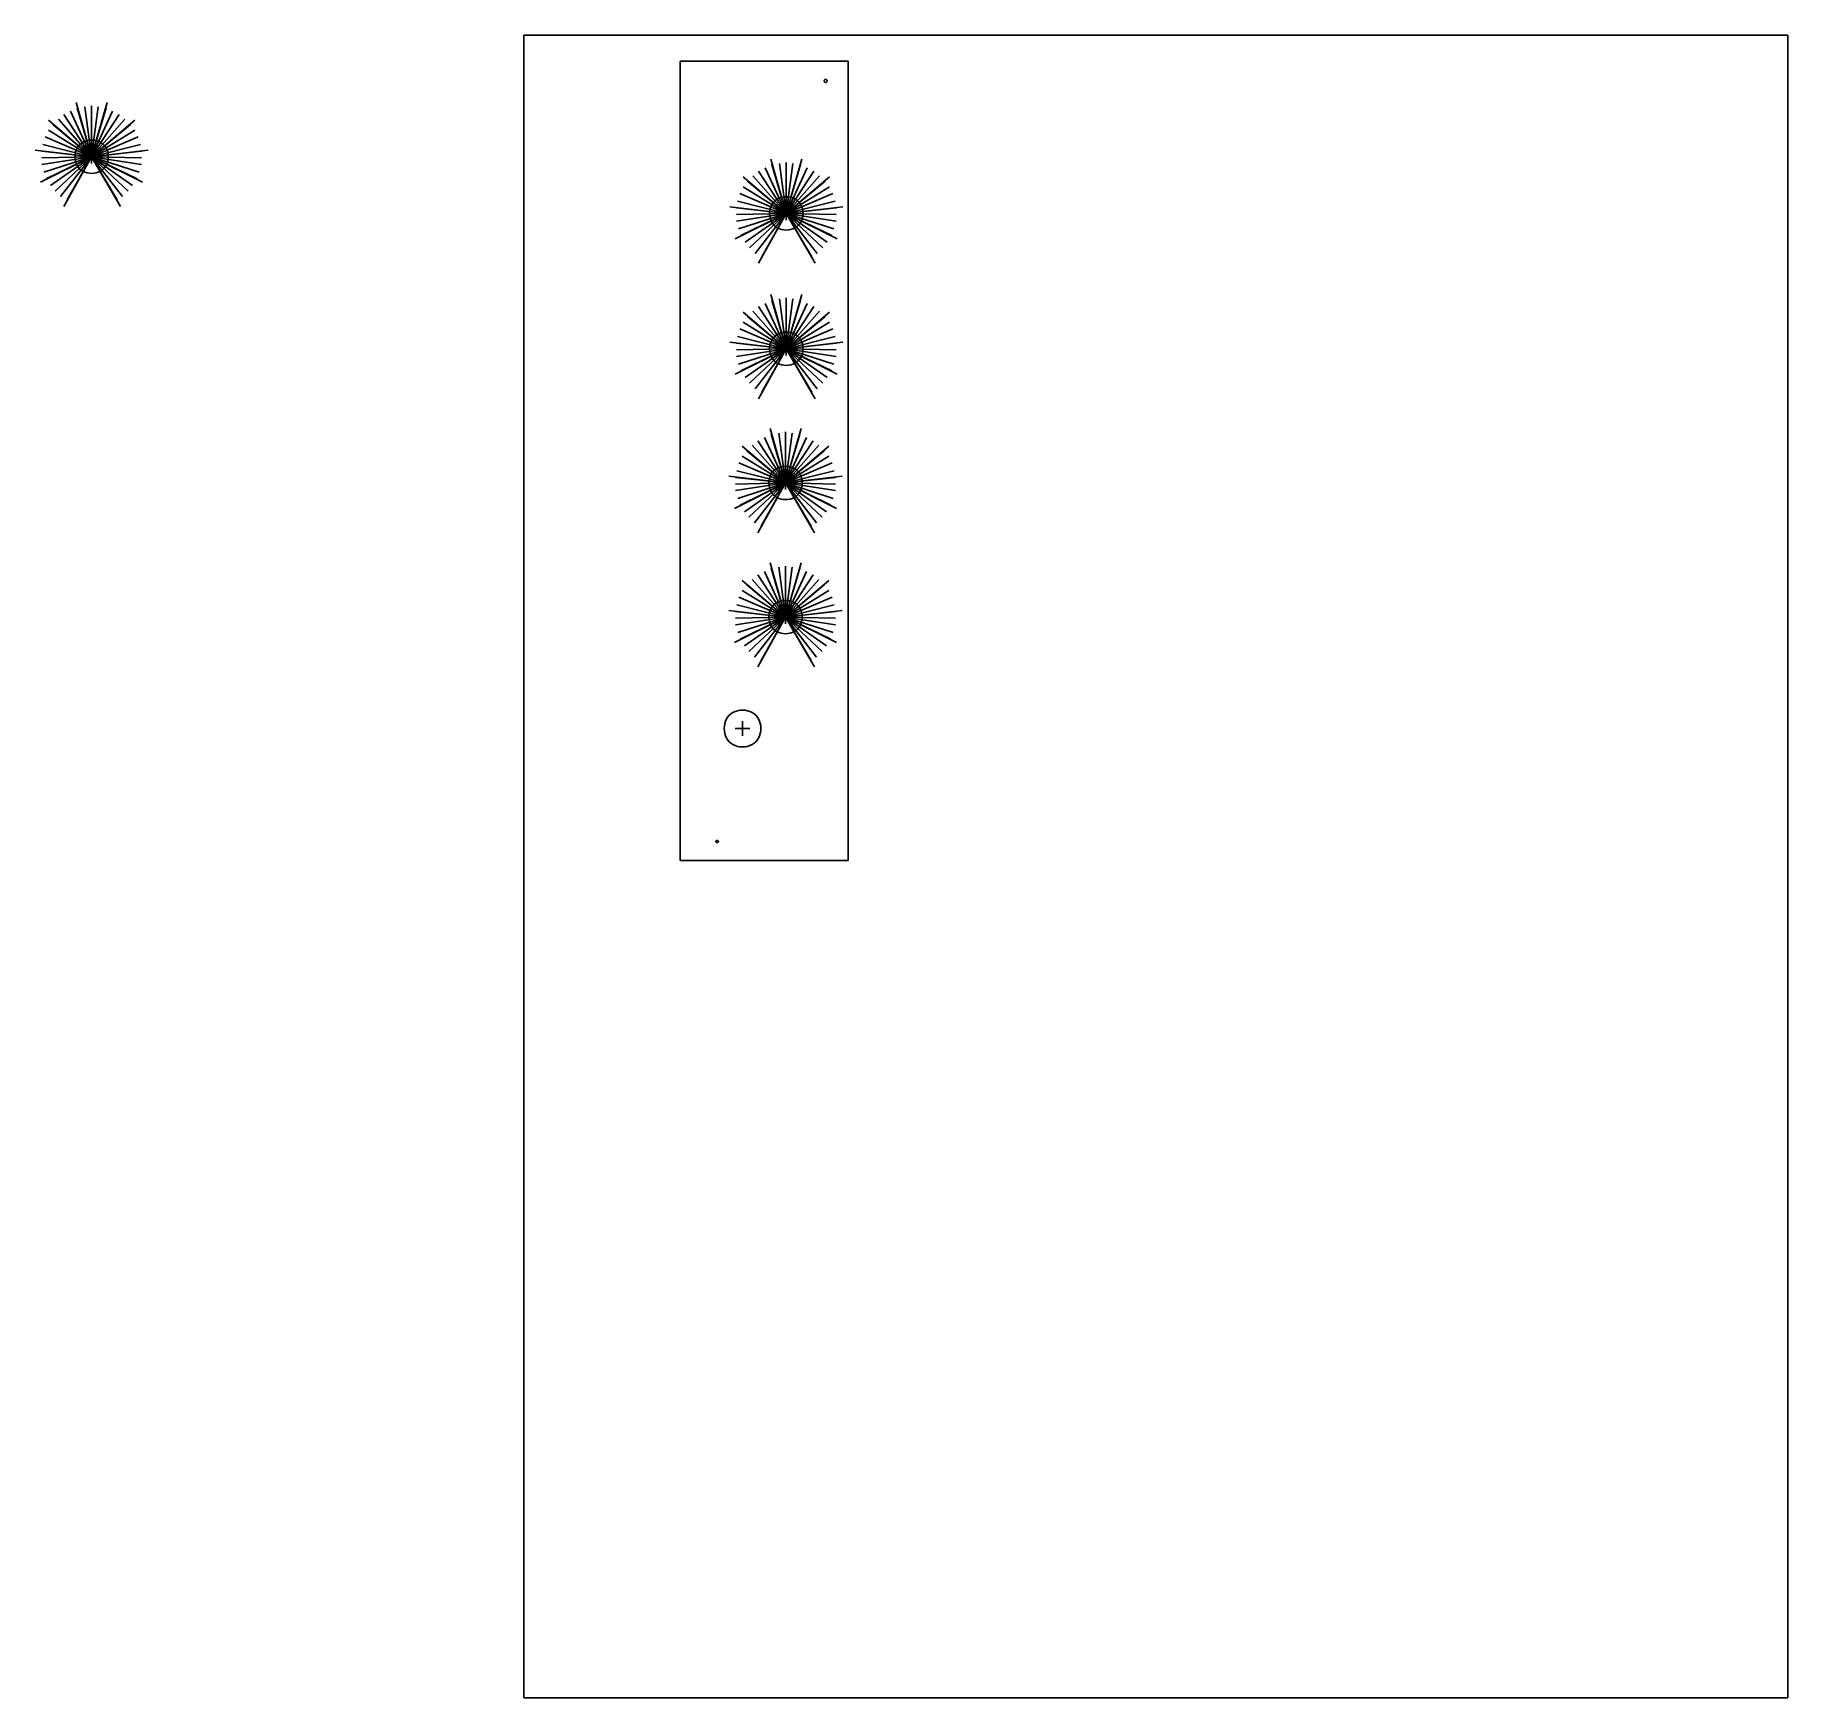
# Model space of a CAD drawing. Extents: x -3 to 8.1, y 0.2 to 10.8.
import ezdxf

# ---------------------------------------------------------------- set-up
doc = ezdxf.new("R2010")
doc.units = 0
doc.layers.add('text', color=7, linetype='CONTINUOUS')

msp = doc.modelspace()

# ---------------------------------------------------------------- linework, layer by layer
at = {"layer": 'text', "color": 5}
for p, q in [((0.072268, 10.767032), (8.072621, 10.767032)), ((0.072268, 0.247634), (0.072268, 10.767032)), ((8.072621, 10.767032), (8.072621, 0.247634)), ((8.072621, 0.247634), (0.072268, 0.247634))]:
    msp.add_line(p, q, dxfattribs=at)
at = {"layer": 'text', "color": 1}
for p, q in [((1.062991, 5.546038), (1.062991, 10.601993)), ((1.062991, 10.601993), (2.126268, 10.601993)), ((2.126268, 10.601993), (2.126268, 5.546038)), ((1.993281, 10.477043), (1.993281, 10.477043)), ((-2.662406, 9.997347), (-2.760601, 10.341097)), ((-2.662406, 9.997347), (-2.564156, 10.341097)), ((-2.662406, 9.997347), (-2.662406, 10.320042)), ((-2.662406, 9.997347), (-2.935948, 10.228847)), ((-2.662406, 9.997347), (-2.872851, 10.235847)), ((-2.662406, 9.997347), (-2.837754, 10.263889)), ((-2.662406, 9.997347), (-2.795656, 10.284944)), ((-2.662406, 9.997347), (-2.753601, 10.306)), ((-2.662406, 9.997347), (-2.704448, 10.313)), ((-2.662406, 9.997347), (-2.620309, 10.313)), ((-2.662406, 9.997347), (-2.571198, 10.306)), ((-2.662406, 9.997347), (-2.529101, 10.284944)), ((-2.662406, 9.997347), (-2.487004, 10.263889)), ((-2.662406, 9.997347), (-2.451948, 10.235847)), ((-2.662406, 9.997347), (-2.388809, 10.228847)), ((-2.662406, 9.997347), (-2.957004, 10.123597)), ((-2.662406, 9.997347), (-2.935948, 10.165694)), ((-2.662406, 9.997347), (-2.907906, 10.200792)), ((-2.662406, 9.997347), (-2.416851, 10.200792)), ((-2.662406, 9.997347), (-2.388809, 10.165694)), ((-2.662406, 9.997347), (-2.367754, 10.123597)), ((-2.662406, 9.997347), (-3.020156, 10.039444)), ((-2.662406, 9.997347), (-2.985101, 9.836)), ((-2.662406, 9.997347), (-2.978045, 10.032389)), ((-2.662406, 9.997347), (-2.978045, 9.94825)), ((-2.662406, 9.997347), (-2.978045, 9.990292)), ((-2.662406, 9.997347), (-2.971045, 10.0745)), ((-2.662406, 9.997347), (-2.964059, 9.899153)), ((-2.662406, 9.997347), (-2.950004, 9.857042)), ((-2.662406, 9.997347), (-2.921948, 9.814944)), ((-2.662406, 9.997347), (-2.893906, 9.779847)), ((-2.662406, 9.997347), (-2.858795, 9.744792)), ((-2.662406, 9.997347), (-2.837754, 9.681639)), ((-2.662406, 9.997347), (-2.816698, 9.72375)), ((-2.704448, 9.997347), (-2.620309, 9.997347)), ((-2.662406, 9.997347), (-2.353698, 10.0745)), ((-2.662406, 9.997347), (-2.304601, 10.039444)), ((-2.662406, 9.95525), (-2.662406, 10.039444)), ((-2.662406, 9.997347), (-2.346698, 10.032389)), ((-2.662406, 9.997347), (-2.339698, 9.836)), ((-2.662406, 9.997347), (-2.480004, 9.681639)), ((-2.662406, 9.997347), (-2.346698, 9.990292)), ((-2.662406, 9.997347), (-2.346698, 9.94825)), ((-2.662406, 9.997347), (-2.360754, 9.899153)), ((-2.662406, 9.997347), (-2.374754, 9.857042)), ((-2.662406, 9.997347), (-2.402795, 9.814944)), ((-2.662406, 9.997347), (-2.430906, 9.779847)), ((-2.662406, 9.997347), (-2.465948, 9.744792)), ((-2.662406, 9.997347), (-2.501059, 9.72375)), ((1.733559, 9.638751), (1.523115, 9.877251)), ((1.733559, 9.638751), (1.558212, 9.905293)), ((1.733559, 9.638751), (1.600309, 9.926348)), ((1.733559, 9.638751), (1.635365, 9.982501)), ((1.733559, 9.638751), (1.642365, 9.947404)), ((1.733559, 9.638751), (1.691518, 9.954404)), ((1.733559, 9.638751), (1.831809, 9.982501)), ((1.733559, 9.638751), (1.733559, 9.961445)), ((1.733559, 9.638751), (1.775657, 9.954404)), ((1.733559, 9.638751), (1.824768, 9.947404)), ((1.733559, 9.638751), (1.866865, 9.926348)), ((1.733559, 9.638751), (1.908962, 9.905293)), ((1.733559, 9.638751), (1.944018, 9.877251)), ((1.733559, 9.638751), (1.438962, 9.765001)), ((1.733559, 9.638751), (1.460018, 9.870251)), ((1.733559, 9.638751), (1.460018, 9.807098)), ((1.733559, 9.638751), (1.488059, 9.842195)), ((1.733559, 9.638751), (2.007157, 9.870251)), ((1.733559, 9.638751), (1.979115, 9.842195)), ((1.733559, 9.638751), (2.007157, 9.807098)), ((1.733559, 9.638751), (2.028212, 9.765001)), ((1.733559, 9.638751), (1.375809, 9.680848)), ((1.733559, 9.638751), (1.417921, 9.673793)), ((1.733559, 9.638751), (1.424921, 9.715904)), ((1.733559, 9.638751), (2.042268, 9.715904)), ((1.733559, 9.638751), (2.091365, 9.680848)), ((1.733559, 9.596654), (1.733559, 9.680848)), ((1.733559, 9.638751), (2.049268, 9.673793)), ((1.733559, 9.638751), (1.410865, 9.477404)), ((1.733559, 9.638751), (1.417921, 9.589654)), ((1.733559, 9.638751), (1.417921, 9.631695)), ((1.733559, 9.638751), (1.431907, 9.540556)), ((1.733559, 9.638751), (1.445962, 9.498445)), ((1.733559, 9.638751), (1.474018, 9.456348)), ((1.733559, 9.638751), (1.502059, 9.421251)), ((1.733559, 9.638751), (1.537171, 9.386195)), ((1.733559, 9.638751), (1.558212, 9.323043)), ((1.733559, 9.638751), (1.579268, 9.365154)), ((1.691518, 9.638751), (1.775657, 9.638751)), ((1.733559, 9.638751), (2.056268, 9.477404)), ((1.733559, 9.638751), (1.915962, 9.323043)), ((1.733559, 9.638751), (2.049268, 9.631695)), ((1.733559, 9.638751), (2.049268, 9.589654)), ((1.733559, 9.638751), (2.035212, 9.540556)), ((1.733559, 9.638751), (2.021212, 9.498445)), ((1.733559, 9.638751), (1.993171, 9.456348)), ((1.733559, 9.638751), (1.965059, 9.421251)), ((1.733559, 9.638751), (1.930018, 9.386195)), ((1.733559, 9.638751), (1.894907, 9.365154)), ((1.733559, 8.782364), (1.635365, 9.126114)), ((1.733559, 8.782364), (1.691518, 9.098017)), ((1.733559, 8.782364), (1.831809, 9.126114)), ((1.733559, 8.782364), (1.733559, 9.105059)), ((1.733559, 8.782364), (1.775657, 9.098017)), ((1.733559, 8.782364), (1.460018, 9.013864)), ((1.733559, 8.782364), (1.488059, 8.985809)), ((1.733559, 8.782364), (1.523115, 9.020864)), ((1.733559, 8.782364), (1.558212, 9.048906)), ((1.733559, 8.782364), (1.600309, 9.069961)), ((1.733559, 8.782364), (1.642365, 9.091017)), ((1.733559, 8.782364), (1.824768, 9.091017)), ((1.733559, 8.782364), (1.866865, 9.069961)), ((1.733559, 8.782364), (1.908962, 9.048906)), ((1.733559, 8.782364), (1.944018, 9.020864)), ((1.733559, 8.782364), (2.007157, 9.013864)), ((1.733559, 8.782364), (1.979115, 8.985809)), ((1.733559, 8.782364), (1.438962, 8.908614)), ((1.733559, 8.782364), (1.460018, 8.950711)), ((1.733559, 8.782364), (2.007157, 8.950711)), ((1.733559, 8.782364), (2.028212, 8.908614)), ((1.733559, 8.782364), (1.375809, 8.824461)), ((1.733559, 8.782364), (1.410865, 8.621017)), ((1.733559, 8.782364), (1.417921, 8.817406)), ((1.733559, 8.782364), (1.417921, 8.733267)), ((1.733559, 8.782364), (1.417921, 8.775309)), ((1.733559, 8.782364), (1.424921, 8.859517)), ((1.733559, 8.782364), (1.431907, 8.68417)), ((1.733559, 8.782364), (1.445962, 8.642059)), ((1.733559, 8.782364), (1.474018, 8.599961)), ((1.733559, 8.782364), (1.502059, 8.564864)), ((1.733559, 8.782364), (1.537171, 8.529809)), ((1.733559, 8.782364), (1.558212, 8.466656)), ((1.733559, 8.782364), (1.579268, 8.508767)), ((1.691518, 8.782364), (1.775657, 8.782364)), ((1.733559, 8.782364), (2.042268, 8.859517)), ((1.733559, 8.782364), (2.091365, 8.824461)), ((1.733559, 8.740267), (1.733559, 8.824461)), ((1.733559, 8.782364), (2.049268, 8.817406)), ((1.733559, 8.782364), (2.056268, 8.621017)), ((1.733559, 8.782364), (1.915962, 8.466656)), ((1.733559, 8.782364), (2.049268, 8.775309)), ((1.733559, 8.782364), (2.049268, 8.733267)), ((1.733559, 8.782364), (2.035212, 8.68417)), ((1.733559, 8.782364), (2.021212, 8.642059)), ((1.733559, 8.782364), (1.993171, 8.599961)), ((1.733559, 8.782364), (1.965059, 8.564864)), ((1.733559, 8.782364), (1.930018, 8.529809)), ((1.733559, 8.782364), (1.894907, 8.508767)), ((1.729035, 7.934026), (1.595785, 8.221624)), ((1.729035, 7.934026), (1.63084, 8.277776)), ((1.729035, 7.934026), (1.63784, 8.242679)), ((1.729035, 7.934026), (1.686993, 8.249679)), ((1.729035, 7.934026), (1.827285, 8.277776)), ((1.729035, 7.934026), (1.729035, 8.256721)), ((1.729035, 7.934026), (1.771132, 8.249679)), ((1.729035, 7.934026), (1.820243, 8.242679)), ((1.729035, 7.934026), (1.86234, 8.221624)), ((1.729035, 7.934026), (1.455493, 8.165526)), ((1.729035, 7.934026), (1.455493, 8.102374)), ((1.729035, 7.934026), (1.483535, 8.137471)), ((1.729035, 7.934026), (1.51859, 8.172526)), ((1.729035, 7.934026), (1.553687, 8.200568)), ((1.729035, 7.934026), (1.904437, 8.200568)), ((1.729035, 7.934026), (1.939493, 8.172526)), ((1.729035, 7.934026), (2.002632, 8.165526)), ((1.729035, 7.934026), (1.97459, 8.137471)), ((1.729035, 7.934026), (2.002632, 8.102374)), ((1.729035, 7.934026), (1.420396, 8.011179)), ((1.729035, 7.934026), (1.434437, 8.060276)), ((1.729035, 7.934026), (2.023687, 8.060276)), ((1.729035, 7.934026), (2.037743, 8.011179)), ((1.729035, 7.934026), (1.371285, 7.976124)), ((1.729035, 7.934026), (1.40634, 7.772679)), ((1.729035, 7.934026), (1.413396, 7.969068)), ((1.729035, 7.934026), (1.413396, 7.884929)), ((1.729035, 7.934026), (1.413396, 7.926971)), ((1.729035, 7.934026), (1.427382, 7.835832)), ((1.729035, 7.934026), (1.441437, 7.793721)), ((1.729035, 7.934026), (1.469493, 7.751624)), ((1.729035, 7.934026), (1.497535, 7.716526)), ((1.729035, 7.934026), (1.532646, 7.681471)), ((1.729035, 7.934026), (1.553687, 7.618318)), ((1.729035, 7.934026), (1.574743, 7.660429)), ((1.686993, 7.934026), (1.771132, 7.934026)), ((1.729035, 7.934026), (2.08684, 7.976124)), ((1.729035, 7.891929), (1.729035, 7.976124)), ((1.729035, 7.934026), (2.044743, 7.969068)), ((1.729035, 7.934026), (2.051743, 7.772679)), ((1.729035, 7.934026), (1.911437, 7.618318)), ((1.729035, 7.934026), (2.044743, 7.926971)), ((1.729035, 7.934026), (2.044743, 7.884929)), ((1.729035, 7.934026), (2.030687, 7.835832)), ((1.729035, 7.934026), (2.016687, 7.793721)), ((1.729035, 7.934026), (1.988646, 7.751624)), ((1.729035, 7.934026), (1.960535, 7.716526)), ((1.729035, 7.934026), (1.925493, 7.681471)), ((1.729035, 7.934026), (1.890382, 7.660429)), ((1.729035, 7.08512), (1.51859, 7.32362)), ((1.729035, 7.08512), (1.553687, 7.351662)), ((1.729035, 7.08512), (1.595785, 7.372717)), ((1.729035, 7.08512), (1.63084, 7.42887)), ((1.729035, 7.08512), (1.63784, 7.393773)), ((1.729035, 7.08512), (1.686993, 7.400773)), ((1.729035, 7.08512), (1.827285, 7.42887)), ((1.729035, 7.08512), (1.729035, 7.407815)), ((1.729035, 7.08512), (1.771132, 7.400773)), ((1.729035, 7.08512), (1.820243, 7.393773)), ((1.729035, 7.08512), (1.86234, 7.372717)), ((1.729035, 7.08512), (1.904437, 7.351662)), ((1.729035, 7.08512), (1.939493, 7.32362)), ((1.729035, 7.08512), (1.434437, 7.21137)), ((1.729035, 7.08512), (1.455493, 7.31662)), ((1.729035, 7.08512), (1.455493, 7.253467)), ((1.729035, 7.08512), (1.483535, 7.288565)), ((1.729035, 7.08512), (2.002632, 7.31662)), ((1.729035, 7.08512), (1.97459, 7.288565)), ((1.729035, 7.08512), (2.002632, 7.253467)), ((1.729035, 7.08512), (2.023687, 7.21137)), ((1.729035, 7.08512), (1.371285, 7.127217)), ((1.729035, 7.08512), (1.413396, 7.120162)), ((1.729035, 7.08512), (1.420396, 7.162273)), ((1.729035, 7.08512), (2.037743, 7.162273)), ((1.729035, 7.08512), (2.08684, 7.127217)), ((1.729035, 7.043023), (1.729035, 7.127217)), ((1.729035, 7.08512), (2.044743, 7.120162)), ((1.729035, 7.08512), (1.40634, 6.923773)), ((1.729035, 7.08512), (1.413396, 7.036023)), ((1.729035, 7.08512), (1.413396, 7.078065)), ((1.729035, 7.08512), (1.427382, 6.986926)), ((1.729035, 7.08512), (1.441437, 6.944815)), ((1.729035, 7.08512), (1.469493, 6.902717)), ((1.729035, 7.08512), (1.497535, 6.86762)), ((1.729035, 7.08512), (1.532646, 6.832565)), ((1.729035, 7.08512), (1.553687, 6.769412)), ((1.729035, 7.08512), (1.574743, 6.811523)), ((1.686993, 7.08512), (1.771132, 7.08512)), ((1.729035, 7.08512), (2.051743, 6.923773)), ((1.729035, 7.08512), (1.911437, 6.769412)), ((1.729035, 7.08512), (2.044743, 7.078065)), ((1.729035, 7.08512), (2.044743, 7.036023)), ((1.729035, 7.08512), (2.030687, 6.986926)), ((1.729035, 7.08512), (2.016687, 6.944815)), ((1.729035, 7.08512), (1.988646, 6.902717)), ((1.729035, 7.08512), (1.960535, 6.86762)), ((1.729035, 7.08512), (1.925493, 6.832565)), ((1.729035, 7.08512), (1.890382, 6.811523)), ((1.410374, 6.38023), (1.503304, 6.38023)), ((1.45686, 6.333744), (1.45686, 6.42673)), ((1.304831, 5.665662), (1.304831, 5.665662)), ((1.446968, 5.546038), (1.062991, 5.546038)), ((2.126268, 5.546038), (1.062991, 5.546038))]:
    msp.add_line(p, q, dxfattribs=at)
at = {"layer": 'text', "color": 7}
for p, q in [((-2.654045, 9.995181), (-2.654045, 9.995181)), ((1.741921, 9.636584), (1.741921, 9.636584)), ((1.741921, 8.780198), (1.741921, 8.780198)), ((1.737396, 7.93186), (1.737396, 7.93186)), ((1.737396, 7.082953), (1.737396, 7.082953))]:
    msp.add_line(p, q, dxfattribs=at)
at = {"layer": 'text', "color": 1}
for points, knots in [([(1.993281, 10.477043), (1.992981, 10.475368), (1.992378, 10.471993), (1.988165, 10.468451), (1.982877, 10.467179), (1.977525, 10.468446), (1.973515, 10.472), (1.971979, 10.477044), (1.973516, 10.482089), (1.977523, 10.485649), (1.982877, 10.486922), (1.988167, 10.485644), (1.992378, 10.482096), (1.992981, 10.478719), (1.993281, 10.477043)], [0, 0, 0, 0, 0.004968, 0.010009, 0.015421, 0.020828, 0.025852, 0.030816, 0.035784, 0.040812, 0.04622, 0.051633, 0.056679, 0.06165, 0.06165, 0.06165, 0.06165]), ([(-2.767601, 9.997347), (-2.765347, 10.016674), (-2.761041, 10.053601), (-2.71839, 10.095037), (-2.662469, 10.106468), (-2.606105, 10.095043), (-2.564667, 10.053606), (-2.553227, 9.997335), (-2.564662, 9.941058), (-2.606099, 9.899597), (-2.662469, 9.88817), (-2.718396, 9.899603), (-2.761047, 9.941064), (-2.765349, 9.978007), (-2.767601, 9.997347)], [0, 0, 0, 0, 0.056881, 0.10868, 0.165561, 0.22248, 0.274289, 0.331171, 0.38809, 0.439909, 0.496829, 0.55371, 0.60552, 0.662438, 0.662438, 0.662438, 0.662438]), ([(1.628365, 9.638751), (1.630619, 9.658078), (1.634925, 9.695004), (1.677576, 9.736441), (1.733497, 9.747872), (1.789861, 9.736447), (1.831299, 9.69501), (1.842739, 9.638738), (1.831304, 9.582462), (1.789867, 9.541001), (1.733497, 9.529574), (1.67757, 9.541006), (1.634919, 9.582468), (1.630617, 9.619411), (1.628365, 9.638751)], [0, 0, 0, 0, 0.056881, 0.10868, 0.165561, 0.22248, 0.274289, 0.331171, 0.38809, 0.439909, 0.496829, 0.55371, 0.60552, 0.662438, 0.662438, 0.662438, 0.662438]), ([(1.628365, 8.782364), (1.630619, 8.801691), (1.634925, 8.838618), (1.677576, 8.880054), (1.733497, 8.891485), (1.789861, 8.88006), (1.831299, 8.838623), (1.842739, 8.782352), (1.831304, 8.726075), (1.789867, 8.684614), (1.733497, 8.673187), (1.67757, 8.68462), (1.634919, 8.726081), (1.630617, 8.763024), (1.628365, 8.782364)], [0, 0, 0, 0, 0.056881, 0.10868, 0.165561, 0.22248, 0.274289, 0.331171, 0.38809, 0.439909, 0.496829, 0.55371, 0.60552, 0.662438, 0.662438, 0.662438, 0.662438]), ([(1.62384, 7.934026), (1.626094, 7.953353), (1.6304, 7.99028), (1.673051, 8.031717), (1.728972, 8.043148), (1.785336, 8.031722), (1.826774, 7.990286), (1.838214, 7.934014), (1.826779, 7.877738), (1.785342, 7.836276), (1.728972, 7.82485), (1.673045, 7.836282), (1.630394, 7.877743), (1.626092, 7.914687), (1.62384, 7.934026)], [0, 0, 0, 0, 0.056881, 0.10868, 0.165561, 0.22248, 0.274289, 0.331171, 0.38809, 0.439909, 0.496829, 0.55371, 0.60552, 0.662438, 0.662438, 0.662438, 0.662438]), ([(1.62384, 7.08512), (1.626094, 7.104447), (1.6304, 7.141374), (1.673051, 7.18281), (1.728972, 7.194241), (1.785336, 7.182816), (1.826774, 7.141379), (1.838214, 7.085107), (1.826779, 7.028831), (1.785342, 6.98737), (1.728972, 6.975943), (1.673045, 6.987375), (1.630394, 7.028837), (1.626092, 7.06578), (1.62384, 7.08512)], [0, 0, 0, 0, 0.056881, 0.10868, 0.165561, 0.22248, 0.274289, 0.331171, 0.38809, 0.439909, 0.496829, 0.55371, 0.60552, 0.662438, 0.662438, 0.662438, 0.662438]), ([(1.340596, 6.38023), (1.343084, 6.401584), (1.347839, 6.442384), (1.394985, 6.48816), (1.45676, 6.500772), (1.519015, 6.48816), (1.56474, 6.442369), (1.577344, 6.380232), (1.564738, 6.318095), (1.519016, 6.272304), (1.45676, 6.259686), (1.394984, 6.272304), (1.347841, 6.31808), (1.343085, 6.358878), (1.340596, 6.38023)], [0, 0, 0, 0, 0.062845, 0.120074, 0.182949, 0.245779, 0.302976, 0.365816, 0.42865, 0.48585, 0.548681, 0.611557, 0.668788, 0.731627, 0.731627, 0.731627, 0.731627]), ([(1.304831, 5.665662), (1.304568, 5.664476), (1.304017, 5.661989), (1.300526, 5.659595), (1.296333, 5.65874), (1.292069, 5.659602), (1.288755, 5.661985), (1.287329, 5.66566), (1.288756, 5.669332), (1.29207, 5.671709), (1.296333, 5.672571), (1.300525, 5.671716), (1.304015, 5.669328), (1.304567, 5.666845), (1.304831, 5.665662)], [0, 0, 0, 0, 0.003531, 0.007403, 0.011798, 0.016178, 0.020063, 0.023598, 0.027124, 0.031006, 0.035387, 0.039781, 0.043651, 0.047173, 0.047173, 0.047173, 0.047173])]:
    msp.add_open_spline(points, degree=3, knots=knots, dxfattribs=at)
at = {"layer": 'text', "color": 7}
for points in [[(-2.654045, 9.995181), (-2.654319, 9.993677), (-2.654871, 9.990638), (-2.658693, 9.987463), (-2.663479, 9.986317), (-2.668327, 9.987463), (-2.67198, 9.990638), (-2.673405, 9.995191), (-2.671987, 9.999751), (-2.66833, 10.002943), (-2.663479, 10.004084), (-2.65869, 10.002943), (-2.654863, 9.999751), (-2.654317, 9.996697), (-2.654045, 9.995181)], [(1.741921, 9.636584), (1.741647, 9.635081), (1.741095, 9.632042), (1.737273, 9.628867), (1.732487, 9.627721), (1.727639, 9.628867), (1.723986, 9.632042), (1.72256, 9.636595), (1.723979, 9.641155), (1.727636, 9.644346), (1.732487, 9.645488), (1.737276, 9.644346), (1.741103, 9.641154), (1.741649, 9.6381), (1.741921, 9.636584)], [(1.741921, 8.780198), (1.741647, 8.778694), (1.741095, 8.775655), (1.737273, 8.77248), (1.732487, 8.771334), (1.727639, 8.77248), (1.723986, 8.775655), (1.72256, 8.780208), (1.723979, 8.784768), (1.727636, 8.78796), (1.732487, 8.789101), (1.737276, 8.78796), (1.741103, 8.784768), (1.741649, 8.781714), (1.741921, 8.780198)], [(1.737396, 7.93186), (1.737122, 7.930356), (1.73657, 7.927317), (1.732748, 7.924143), (1.727962, 7.922996), (1.723114, 7.924142), (1.719461, 7.927317), (1.718035, 7.93187), (1.719454, 7.93643), (1.723111, 7.939622), (1.727962, 7.940763), (1.732751, 7.939622), (1.736578, 7.93643), (1.737124, 7.933376), (1.737396, 7.93186)], [(1.737396, 7.082953), (1.737122, 7.08145), (1.73657, 7.078411), (1.732748, 7.075236), (1.727962, 7.07409), (1.723114, 7.075236), (1.719461, 7.078411), (1.718035, 7.082964), (1.719454, 7.087524), (1.723111, 7.090716), (1.727962, 7.091857), (1.732751, 7.090716), (1.736578, 7.087524), (1.737124, 7.08447), (1.737396, 7.082953)]]:
    msp.add_open_spline(points, degree=3, knots=[0, 0, 0, 0, 0.004461, 0.009016, 0.013919, 0.018821, 0.023376, 0.027838, 0.032333, 0.036893, 0.041795, 0.046697, 0.051257, 0.055753, 0.055753, 0.055753, 0.055753], dxfattribs=at)

doc.saveas('drawing.dxf')
